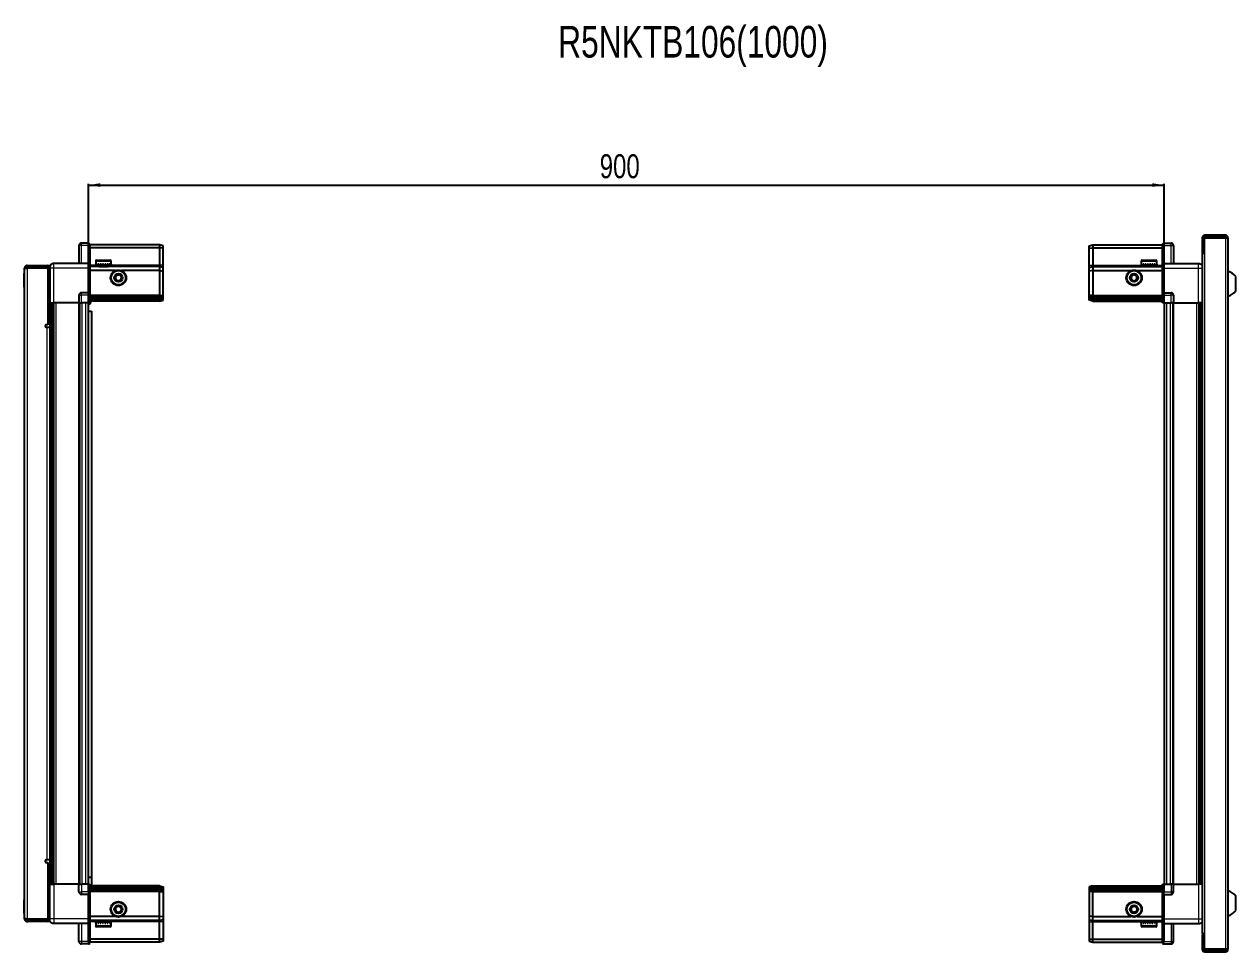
# Model space of a CAD drawing. Header units: millimetres. Extents: x 1415 to 4976, y -265 to 1652.
# Drawn here: x 2756 to 3769, y 877 to 1652 of the extents above; entities that cross this region are included whole.
import ezdxf

# ---------------------------------------------------------------- set-up
doc = ezdxf.new("R2010")
doc.units = ezdxf.units.MM
doc.layers.add('FORMAT', color=7, linetype='Continuous')
doc.styles.add('SLDTEXTSTYLE0', font='TXT', dxfattribs={"width": 0.75})
doc.dimstyles.new('SLDDIMSTYLE0', dxfattribs={"dimtxt": 20, "dimasz": 10, "dimexe": 0, "dimexo": 0.0625, "dimgap": 5, "dimtad": 2, "dimdec": 1, "dimrnd": 1e-09, "dimzin": 12, "dimdsep": 46, "dimtxsty": 'SLDTEXTSTYLE0', "dimsah": 1, "dimcen": 0.09, "dimadec": 0, "dimazin": 3, "dimtfac": 1, "dimtofl": 0, "dimtmove": 0, "dimatfit": 3, "dimfxl": 0, "dimfrac": 2, "dimtolj": 1, "dimtzin": 12, "dimarcsym": 0})

# ---------------------------------------------------------------- blocks, each defined once
blk = doc.blocks.new('_D_5')
at = {"layer": 'FORMAT'}
for p, q in [((2809.3, 1419.3), (2809.3, 1518.8)), ((2809.3, 1517.8), (3709.3, 1517.8)), ((3709.3, 1419.3), (3709.3, 1518.8))]:
    blk.add_line(p, q, dxfattribs=at)
for points in [[(2809.3, 1517.8), (2819.3, 1516.3), (2819.3, 1519.4)], [(3709.3, 1517.8), (3699.3, 1519.4), (3699.3, 1516.3)]]:
    blk.add_solid(points, dxfattribs=at)
at = {"layer": 'FORMAT', "insert": (3237.1, 1543.6), "char_height": 20, "attachment_point": 1, "style": 'SLDTEXTSTYLE0'}
blk.add_mtext('900', dxfattribs=at)

msp = doc.modelspace()

# ---------------------------------------------------------------- linework, layer by layer
at = {"color": 7, "linetype": 'Continuous', "lineweight": 25}
for p, q in [((3741.13, 1473.72), (3741.13, 1461.32)), ((3742.63, 1473.72), (3742.63, 1461.32)), ((3743.13, 1460.82), (3743.13, 1473.72)), ((3743.13, 1473.72), (3760.53, 1473.72)), ((3760.53, 1475.82), (3743.23, 1475.82)), ((3760.53, 1474.32), (3743.23, 1474.32)), ((3760.53, 1474.32), (3760.53, 1475.82)), ((3760.53, 1473.72), (3762.63, 1473.72)), ((3762.63, 1473.72), (3762.63, 878.92)), ((2801.43, 1467.32), (2801.43, 1452.32)), ((2809.43, 1469.32), (2803.43, 1469.32)), ((2809.43, 1469.32), (2809.76, 1469.32)), ((2809.43, 1469.32), (2809.43, 1467.32)), ((2809.43, 1452.52), (2809.43, 1467.32)), ((2809.43, 1452.52), (2809.43, 1467.32)), ((2810.63, 1468.82), (2809.76, 1469.32)), ((2810.63, 1467.32), (2810.63, 1468.82)), ((2868.93, 1467.82), (2810.63, 1467.82)), ((2810.63, 1467.32), (2810.63, 1452.52)), ((2868.93, 1465.32), (2810.63, 1465.32)), ((2868.93, 1467.82), (2868.93, 1465.32)), ((2871.93, 1467.02), (2868.93, 1467.82)), ((2868.93, 1465.32), (2868.93, 1450.82)), ((2871.93, 1465.17), (2868.93, 1465.32)), ((2871.93, 1465.17), (2871.93, 1467.02)), ((2871.93, 1450.82), (2871.93, 1465.17)), ((3646.63, 1467.02), (3649.63, 1467.82)), ((3646.63, 1465.17), (3646.63, 1467.02)), ((3646.63, 1465.17), (3649.63, 1465.32)), ((3646.63, 1450.82), (3646.63, 1465.17)), ((3649.63, 1467.82), (3649.63, 1465.32)), ((3649.63, 1467.82), (3707.93, 1467.82)), ((3649.63, 1465.32), (3649.63, 1450.82)), ((3649.63, 1465.32), (3707.93, 1465.32)), ((3708.79, 1469.32), (3707.93, 1468.82)), ((3708.79, 1469.32), (3707.93, 1468.82)), ((3707.93, 1468.82), (3707.93, 1467.32)), ((3707.93, 1452.52), (3707.93, 1467.32)), ((3709.13, 1469.32), (3708.79, 1469.32)), ((3709.13, 1469.32), (3708.79, 1469.32)), ((3709.13, 1467.32), (3709.13, 1469.32)), ((3709.13, 1469.32), (3709.13, 1469.32)), ((3709.13, 1469.32), (3715.13, 1469.32)), ((3709.13, 1467.32), (3709.13, 1452.52)), ((3717.13, 1467.32), (3717.13, 1452.32)), ((3741.03, 1460.82), (3741.03, 891.82)), ((3741.03, 1460.82), (3743.13, 1460.82)), ((3741.13, 1461.32), (3742.63, 1461.32)), ((2758.03, 1449.07), (2758.03, 1450.57)), ((2758.03, 1450.57), (2758.93, 1450.57)), ((2758.93, 1449.07), (2758.93, 1450.57)), ((2758.93, 1450.57), (2775.43, 1450.57)), ((2775.43, 1449.07), (2775.43, 1450.57)), ((2809.43, 1452.32), (2780.43, 1452.32)), ((2809.43, 1452.32), (2809.43, 1452.52)), ((2809.43, 1452.32), (2810.63, 1452.32)), ((2809.43, 1448.32), (2809.43, 1452.32)), ((2810.63, 1452.52), (2810.63, 1452.32)), ((2810.63, 1452.32), (2810.63, 1448.32)), ((2868.93, 1449.82), (2810.63, 1449.82)), ((2815.43, 1454.22), (2815.43, 1451.82)), ((2815.43, 1451.82), (2815.43, 1451.32)), ((2815.43, 1451.32), (2815.56, 1451.32)), ((2815.75, 1451.82), (2815.56, 1451.82)), ((2815.56, 1451.82), (2815.56, 1451.32)), ((2815.56, 1451.32), (2815.75, 1451.32)), ((2815.75, 1451.82), (2815.75, 1451.32)), ((2815.75, 1451.32), (2816.28, 1451.32)), ((2816.23, 1455.02), (2823.39, 1455.02)), ((2816.68, 1451.82), (2816.28, 1451.82)), ((2816.28, 1451.82), (2816.28, 1451.32)), ((2816.28, 1451.32), (2816.68, 1451.32)), ((2816.68, 1451.82), (2816.68, 1451.32)), ((2816.68, 1451.32), (2817.55, 1451.32)), ((2817.53, 1451.32), (2817.53, 1451.22)), ((2817.53, 1451.22), (2826.33, 1451.22)), ((2818.12, 1451.82), (2817.55, 1451.82)), ((2817.55, 1451.82), (2817.55, 1451.32)), ((2817.55, 1451.32), (2818.12, 1451.32)), ((2817.93, 1450.82), (2818.62, 1450.34)), ((2817.93, 1450.82), (2822.96, 1450.82)), ((2818.62, 1450.34), (2817.93, 1449.86)), ((2817.93, 1449.86), (2817.93, 1449.82)), ((2817.93, 1449.86), (2822.96, 1449.86)), ((2818.12, 1451.82), (2818.12, 1451.32)), ((2818.12, 1451.32), (2819.25, 1451.32)), ((2818.62, 1450.34), (2822.78, 1450.34)), ((2819.94, 1451.82), (2819.25, 1451.82)), ((2819.25, 1451.82), (2819.25, 1451.32)), ((2819.25, 1451.32), (2819.94, 1451.32)), ((2819.94, 1451.82), (2819.94, 1451.32)), ((2819.94, 1451.32), (2821.21, 1451.32)), ((2821.95, 1451.82), (2821.21, 1451.82)), ((2821.21, 1451.82), (2821.21, 1451.32)), ((2821.21, 1451.32), (2821.44, 1451.32)), ((2821.44, 1451.82), (2821.44, 1451.32)), ((2821.94, 1451.82), (2821.94, 1451.32)), ((2821.94, 1451.32), (2821.95, 1451.32)), ((2821.95, 1451.82), (2821.95, 1451.32)), ((2821.95, 1451.32), (2823.24, 1451.32)), ((2822.78, 1450.34), (2825.24, 1450.34)), ((2822.96, 1450.82), (2825.93, 1450.82)), ((2822.96, 1449.86), (2825.93, 1449.86)), ((2823.95, 1451.82), (2823.24, 1451.82)), ((2823.24, 1451.82), (2823.24, 1451.32)), ((2823.3, 1451.82), (2823.3, 1451.32)), ((2823.3, 1451.32), (2823.95, 1451.32)), ((2823.39, 1455.02), (2827.63, 1455.02)), ((2823.95, 1451.82), (2823.95, 1451.32)), ((2823.95, 1451.32), (2825.14, 1451.32)), ((2825.76, 1451.82), (2825.14, 1451.82)), ((2825.14, 1451.82), (2825.14, 1451.32)), ((2825.14, 1451.32), (2825.76, 1451.32)), ((2825.24, 1450.34), (2825.93, 1450.82)), ((2825.93, 1449.86), (2825.24, 1450.34)), ((2825.76, 1451.82), (2825.76, 1451.32)), ((2825.76, 1451.32), (2826.73, 1451.32)), ((2825.93, 1449.82), (2825.93, 1449.86)), ((2826.33, 1451.22), (2826.33, 1451.32)), ((2827.2, 1451.82), (2826.73, 1451.82)), ((2826.73, 1451.82), (2826.73, 1451.32)), ((2826.73, 1451.32), (2827.2, 1451.32)), ((2827.2, 1451.82), (2827.2, 1451.32)), ((2827.2, 1451.32), (2827.85, 1451.32)), ((2828.11, 1451.82), (2827.85, 1451.82)), ((2827.85, 1451.82), (2827.85, 1451.32)), ((2827.85, 1451.32), (2828.11, 1451.32)), ((2828.11, 1451.82), (2828.11, 1451.32)), ((2828.11, 1451.32), (2828.39, 1451.32)), ((2828.43, 1451.82), (2828.39, 1451.82)), ((2828.39, 1451.82), (2828.39, 1451.32)), ((2828.39, 1451.32), (2828.43, 1451.32)), ((2828.43, 1451.82), (2828.43, 1454.22)), ((2828.43, 1451.82), (2828.43, 1451.32)), ((2868.93, 1450.82), (2868.93, 1449.82)), ((2868.93, 1449.82), (2868.93, 1446.32)), ((2871.93, 1449.02), (2868.93, 1449.82)), ((2871.93, 1449.02), (2871.93, 1450.82)), ((3646.63, 1449.02), (3646.63, 1450.82)), ((3646.63, 1449.02), (3649.63, 1449.82)), ((3649.63, 1450.82), (3649.63, 1449.82)), ((3649.63, 1449.82), (3649.63, 1446.32)), ((3649.63, 1449.82), (3707.93, 1449.82)), ((3690.13, 1454.22), (3690.13, 1451.32)), ((3690.13, 1451.32), (3690.16, 1451.32)), ((3690.28, 1451.82), (3690.16, 1451.82)), ((3690.16, 1451.82), (3690.16, 1451.32)), ((3690.16, 1451.32), (3690.28, 1451.32)), ((3690.28, 1451.82), (3690.28, 1451.32)), ((3690.28, 1451.32), (3690.69, 1451.32)), ((3691.03, 1451.82), (3690.69, 1451.82)), ((3690.69, 1451.82), (3690.69, 1451.32)), ((3690.69, 1451.32), (3691.03, 1451.32)), ((3690.93, 1455.02), (3702.33, 1455.02)), ((3691.03, 1451.82), (3691.03, 1451.32)), ((3691.03, 1451.32), (3691.8, 1451.32)), ((3692.33, 1451.82), (3691.8, 1451.82)), ((3691.8, 1451.82), (3691.8, 1451.32)), ((3691.8, 1451.32), (3692.33, 1451.32)), ((3692.23, 1451.32), (3692.23, 1451.22)), ((3692.23, 1451.22), (3701.03, 1451.22)), ((3692.33, 1451.82), (3692.33, 1451.32)), ((3692.33, 1451.32), (3693.39, 1451.32)), ((3692.63, 1450.82), (3693.32, 1450.34)), ((3692.63, 1450.82), (3700.63, 1450.82)), ((3693.32, 1450.34), (3692.63, 1449.86)), ((3692.63, 1449.86), (3692.63, 1449.82)), ((3692.63, 1449.86), (3700.63, 1449.86)), ((3693.32, 1450.34), (3699.94, 1450.34)), ((3694.05, 1451.82), (3693.39, 1451.82)), ((3693.39, 1451.82), (3693.39, 1451.32)), ((3693.39, 1451.32), (3694.05, 1451.32)), ((3694.05, 1451.82), (3694.05, 1451.32)), ((3694.05, 1451.32), (3695.29, 1451.32)), ((3696.02, 1451.82), (3695.29, 1451.82)), ((3695.29, 1451.82), (3695.29, 1451.32)), ((3695.29, 1451.32), (3695.72, 1451.32)), ((3695.72, 1451.82), (3695.72, 1451.32)), ((3696.02, 1451.82), (3696.02, 1451.32)), ((3696.02, 1451.32), (3697.32, 1451.32)), ((3698.05, 1451.82), (3697.32, 1451.82)), ((3697.32, 1451.82), (3697.32, 1451.32)), ((3697.59, 1451.82), (3697.59, 1451.32)), ((3697.59, 1451.32), (3698.05, 1451.32)), ((3698.05, 1451.82), (3698.05, 1451.32)), ((3698.05, 1451.32), (3699.28, 1451.32)), ((3699.94, 1451.82), (3699.28, 1451.82)), ((3699.28, 1451.82), (3699.28, 1451.32)), ((3699.28, 1451.32), (3699.94, 1451.32)), ((3699.94, 1451.82), (3699.94, 1451.32)), ((3699.94, 1451.32), (3700.98, 1451.32)), ((3699.94, 1450.34), (3700.63, 1450.82)), ((3700.63, 1449.86), (3699.94, 1450.34)), ((3700.63, 1449.82), (3700.63, 1449.86)), ((3701.5, 1451.82), (3700.98, 1451.82)), ((3700.98, 1451.82), (3700.98, 1451.32)), ((3700.98, 1451.32), (3701.5, 1451.32)), ((3701.03, 1451.22), (3701.03, 1451.32)), ((3701.5, 1451.82), (3701.5, 1451.32)), ((3701.5, 1451.32), (3702.26, 1451.32)), ((3702.59, 1451.82), (3702.26, 1451.82)), ((3702.26, 1451.82), (3702.26, 1451.32)), ((3702.26, 1451.32), (3702.59, 1451.32)), ((3702.59, 1451.82), (3702.59, 1451.32)), ((3702.59, 1451.32), (3702.99, 1451.32)), ((3703.1, 1451.82), (3702.99, 1451.82)), ((3702.99, 1451.82), (3702.99, 1451.32)), ((3702.99, 1451.32), (3703.1, 1451.32)), ((3703.1, 1451.82), (3703.1, 1451.32)), ((3703.1, 1451.32), (3703.13, 1451.32)), ((3703.13, 1451.32), (3703.13, 1454.22)), ((3707.93, 1452.32), (3707.93, 1452.52)), ((3709.13, 1452.32), (3707.93, 1452.32)), ((3707.93, 1448.32), (3707.93, 1452.32)), ((3709.13, 1452.52), (3709.13, 1452.32)), ((3709.13, 1452.32), (3709.13, 1448.32)), ((3709.13, 1452.32), (3738.13, 1452.32)), ((2755.93, 1443.96), (2755.63, 1443.96)), ((2755.63, 1432.39), (2755.63, 1443.96)), ((2757.43, 1448.47), (2755.93, 1448.47)), ((2755.93, 1447.97), (2755.93, 1448.47)), ((2755.93, 904.67), (2755.93, 1447.97)), ((2758.03, 1449.07), (2758.93, 1449.07)), ((2758.03, 1448.57), (2775.43, 1448.57)), ((2758.93, 1449.07), (2775.43, 1449.07)), ((2776.93, 1448.57), (2775.43, 1448.57)), ((2775.43, 1448.57), (2775.43, 1401.07)), ((2776.93, 1448.32), (2776.93, 1419.32)), ((2809.43, 1428.02), (2809.43, 1448.32)), ((2810.63, 1448.32), (2810.63, 1428.02)), ((2831.93, 1446.32), (2810.63, 1446.32)), ((2868.93, 1446.32), (2836.93, 1446.32)), ((2868.93, 1446.32), (2868.93, 1425.82)), ((2868.93, 1446.32), (2871.93, 1445.99)), ((2871.93, 1445.99), (2871.93, 1449.02)), ((2871.93, 1425.82), (2871.93, 1445.99)), ((3646.63, 1445.99), (3646.63, 1449.02)), ((3649.63, 1446.32), (3646.63, 1445.99)), ((3646.63, 1425.82), (3646.63, 1445.99)), ((3649.63, 1446.32), (3649.63, 1425.82)), ((3649.63, 1446.32), (3681.63, 1446.32)), ((3686.63, 1446.32), (3707.93, 1446.32)), ((3707.93, 1428.02), (3707.93, 1448.32)), ((3709.13, 1448.32), (3709.13, 1428.02)), ((3769.23, 1429.32), (3769.23, 1441.32)), ((2755.63, 1432.39), (2755.93, 1432.39)), ((2775.43, 1422.07), (2776.93, 1422.07)), ((2776.93, 1419.32), (2775.43, 1419.32)), ((2777.58, 933.32), (2777.58, 1419.32)), ((2779.37, 1419.32), (2779.37, 933.32)), ((2779.4, 1419.32), (2779.4, 933.32)), ((2801.43, 1419.32), (2780.43, 1419.32)), ((2801.43, 1425.82), (2801.43, 1419.32)), ((2801.43, 1419.32), (2803.43, 1419.32)), ((2802.08, 933.32), (2802.08, 1419.32)), ((2809.43, 1427.82), (2803.43, 1427.82)), ((2809.43, 1419.32), (2803.43, 1419.32)), ((2809.28, 933.32), (2809.28, 1419.32)), ((2809.43, 1427.82), (2809.43, 1428.02)), ((2809.43, 1427.82), (2809.43, 1425.82)), ((2809.43, 1427.82), (2810.63, 1427.82)), ((2809.43, 1419.32), (2809.43, 1425.82)), ((2809.43, 1419.32), (2809.43, 1425.82)), ((2809.43, 1419.32), (2809.76, 1419.32)), ((2809.43, 1419.32), (2809.43, 1419.32)), ((2809.76, 1419.32), (2809.76, 1425.82)), ((2810.63, 1419.32), (2809.76, 1419.32)), ((2809.76, 1419.32), (2809.76, 1419.32)), ((2810.63, 1428.02), (2810.63, 1427.82)), ((2810.63, 1427.15), (2810.63, 1427.82)), ((2810.63, 1427.15), (2810.63, 1419.32)), ((2868.93, 1424.82), (2810.63, 1424.82)), ((2868.93, 1423.82), (2810.63, 1423.82)), ((2868.93, 1422.32), (2810.63, 1422.32)), ((2868.93, 1420.82), (2810.63, 1420.82)), ((2868.93, 1425.82), (2868.93, 1424.82)), ((2868.93, 1424.82), (2868.93, 1423.82)), ((2868.93, 1424.82), (2871.93, 1424.02)), ((2868.93, 1423.82), (2868.93, 1422.32)), ((2868.93, 1423.82), (2871.93, 1423.28)), ((2868.93, 1422.32), (2871.93, 1422.78)), ((2868.93, 1422.32), (2868.93, 1420.82)), ((2868.93, 1420.82), (2871.93, 1421.63)), ((2871.93, 1424.02), (2871.93, 1425.82)), ((2871.93, 1423.28), (2871.93, 1424.02)), ((2871.93, 1422.78), (2871.93, 1423.28)), ((2871.93, 1421.63), (2871.93, 1422.78)), ((3646.63, 1424.02), (3646.63, 1425.82)), ((3649.63, 1424.82), (3646.63, 1424.02)), ((3646.63, 1423.28), (3646.63, 1424.02)), ((3649.63, 1423.82), (3646.63, 1423.28)), ((3646.63, 1422.78), (3646.63, 1423.28)), ((3646.63, 1421.63), (3646.63, 1422.78)), ((3649.63, 1422.32), (3646.63, 1422.78)), ((3649.63, 1420.82), (3646.63, 1421.63)), ((3649.63, 1425.82), (3649.63, 1424.82)), ((3649.63, 1424.82), (3649.63, 1423.82)), ((3649.63, 1424.82), (3707.93, 1424.82)), ((3649.63, 1423.82), (3649.63, 1422.32)), ((3649.63, 1423.82), (3707.93, 1423.82)), ((3649.63, 1422.32), (3649.63, 1420.82)), ((3649.63, 1422.32), (3707.93, 1422.32)), ((3649.63, 1420.82), (3707.93, 1420.82)), ((3707.93, 1427.82), (3707.93, 1428.02)), ((3709.13, 1427.82), (3707.93, 1427.82)), ((3707.93, 1427.82), (3707.93, 1427.15)), ((3707.93, 1419.32), (3707.93, 1427.15)), ((3708.79, 1419.32), (3707.93, 1419.32)), ((3708.79, 1425.82), (3708.79, 1419.32)), ((3709.13, 1419.32), (3708.79, 1419.32)), ((3709.13, 1428.02), (3709.13, 1427.82)), ((3709.13, 1425.82), (3709.13, 1427.82)), ((3709.13, 1425.82), (3709.13, 1427.82)), ((3709.13, 1427.82), (3715.13, 1427.82)), ((3709.13, 1425.82), (3709.13, 1419.32)), ((3709.13, 1419.32), (3715.13, 1419.32)), ((3709.28, 1419.32), (3709.28, 933.32)), ((3717.13, 1419.32), (3715.13, 1419.32)), ((3716.48, 1419.32), (3716.48, 933.32)), ((3717.13, 1425.82), (3717.13, 1419.32)), ((3717.13, 1419.32), (3738.13, 1419.32)), ((3739.15, 933.32), (3739.15, 1419.32)), ((3739.18, 933.32), (3739.18, 1419.32)), ((3740.98, 1419.32), (3740.98, 933.32)), ((2809.28, 1412.32), (2811.78, 1412.32)), ((2811.78, 1412.32), (2811.78, 938.82)), ((2775.43, 1401.07), (2774.08, 1401.07)), ((2774.08, 1399.07), (2774.83, 1399.07)), ((2774.83, 1399.07), (2776.93, 1399.07)), ((2776.93, 1399.07), (2776.93, 953.57)), ((2774.83, 953.57), (2774.08, 953.57)), ((2776.93, 953.57), (2774.83, 953.57)), ((2774.08, 951.57), (2775.43, 951.57)), ((2775.43, 951.57), (2775.43, 904.07)), ((2776.93, 933.32), (2775.43, 933.32)), ((2776.93, 904.32), (2776.93, 933.32)), ((2801.43, 933.32), (2780.43, 933.32)), ((2801.43, 926.82), (2801.43, 933.32)), ((2801.43, 933.32), (2803.43, 933.32)), ((2809.43, 933.32), (2803.43, 933.32)), ((2811.78, 938.82), (2809.28, 938.82)), ((2809.43, 933.32), (2809.76, 933.32)), ((2809.43, 926.82), (2809.43, 933.32)), ((2809.76, 926.82), (2809.76, 933.32)), ((2809.76, 933.32), (2810.63, 933.32)), ((2810.63, 933.32), (2810.63, 925.5)), ((2811.78, 938.82), (2811.78, 931.82)), ((3707.93, 925.5), (3707.93, 933.32)), ((3707.93, 933.32), (3708.79, 933.32)), ((3708.79, 933.32), (3708.79, 933.32)), ((3708.79, 933.32), (3708.79, 926.82)), ((3709.13, 933.32), (3708.79, 933.32)), ((3709.13, 933.32), (3709.13, 926.82)), ((3709.13, 933.32), (3709.13, 933.32)), ((3709.13, 933.32), (3709.13, 926.82)), ((3709.13, 933.32), (3715.13, 933.32)), ((3717.13, 933.32), (3715.13, 933.32)), ((3717.13, 926.82), (3717.13, 933.32)), ((3717.13, 933.32), (3738.13, 933.32)), ((2776.93, 930.57), (2775.43, 930.57)), ((2809.43, 924.82), (2803.43, 924.82)), ((2809.43, 926.82), (2809.43, 924.82)), ((2809.43, 926.82), (2809.43, 924.82)), ((2809.43, 924.82), (2810.63, 924.82)), ((2809.43, 924.62), (2809.43, 924.82)), ((2809.43, 904.32), (2809.43, 924.62)), ((2868.93, 931.82), (2810.63, 931.82)), ((2868.93, 930.32), (2810.63, 930.32)), ((2868.93, 928.82), (2810.63, 928.82)), ((2868.93, 927.82), (2810.63, 927.82)), ((2810.63, 924.82), (2810.63, 925.5)), ((2810.63, 924.82), (2810.63, 924.62)), ((2810.63, 924.62), (2810.63, 904.32)), ((2868.93, 930.32), (2868.93, 931.82)), ((2868.93, 931.82), (2871.93, 931.02)), ((2868.93, 928.82), (2868.93, 930.32)), ((2868.93, 930.32), (2871.93, 929.87)), ((2868.93, 928.82), (2871.93, 929.37)), ((2868.93, 927.82), (2868.93, 928.82)), ((2868.93, 927.82), (2871.93, 928.63)), ((2868.93, 926.82), (2868.93, 927.82)), ((2868.93, 906.32), (2868.93, 926.82)), ((2871.93, 931.02), (2871.93, 929.87)), ((2871.93, 929.87), (2871.93, 929.37)), ((2871.93, 929.37), (2871.93, 928.63)), ((2871.93, 928.63), (2871.93, 926.82)), ((2871.93, 926.82), (2871.93, 906.66)), ((3649.63, 931.82), (3646.63, 931.02)), ((3646.63, 931.02), (3646.63, 929.87)), ((3649.63, 930.32), (3646.63, 929.87)), ((3646.63, 929.87), (3646.63, 929.37)), ((3649.63, 928.82), (3646.63, 929.37)), ((3646.63, 929.37), (3646.63, 928.63)), ((3649.63, 927.82), (3646.63, 928.63)), ((3646.63, 928.63), (3646.63, 926.82)), ((3646.63, 926.82), (3646.63, 906.66)), ((3649.63, 930.32), (3649.63, 931.82)), ((3649.63, 931.82), (3707.93, 931.82)), ((3649.63, 928.82), (3649.63, 930.32)), ((3649.63, 930.32), (3707.93, 930.32)), ((3649.63, 928.82), (3707.93, 928.82)), ((3649.63, 927.82), (3649.63, 928.82)), ((3649.63, 927.82), (3707.93, 927.82)), ((3649.63, 926.82), (3649.63, 927.82)), ((3649.63, 906.32), (3649.63, 926.82)), ((3707.93, 925.5), (3707.93, 924.82)), ((3709.13, 924.82), (3707.93, 924.82)), ((3707.93, 924.62), (3707.93, 924.82)), ((3707.93, 904.32), (3707.93, 924.62)), ((3709.13, 924.82), (3709.13, 926.82)), ((3709.13, 924.82), (3709.13, 924.62)), ((3709.13, 924.82), (3715.13, 924.82)), ((3709.13, 924.62), (3709.13, 904.32)), ((3769.23, 911.32), (3769.23, 923.32)), ((2755.93, 920.26), (2755.63, 920.26)), ((2755.63, 910.58), (2755.63, 920.26)), ((2755.63, 908.69), (2755.63, 910.58)), ((2755.63, 908.69), (2755.93, 908.69)), ((2755.93, 904.17), (2755.93, 904.67)), ((2757.43, 904.17), (2755.93, 904.17)), ((2775.43, 904.07), (2758.03, 904.07)), ((2758.03, 903.57), (2758.03, 902.07)), ((2758.03, 903.57), (2758.93, 903.57)), ((2758.93, 903.57), (2758.93, 902.07)), ((2775.43, 903.57), (2758.93, 903.57)), ((2775.43, 904.07), (2776.93, 904.07)), ((2775.43, 903.57), (2775.43, 902.07)), ((2809.43, 900.32), (2809.43, 904.32)), ((2831.93, 906.32), (2810.63, 906.32)), ((2810.63, 904.32), (2810.63, 900.32)), ((2868.93, 902.82), (2810.63, 902.82)), ((2817.93, 902.82), (2817.93, 902.79)), ((2817.93, 902.79), (2818.62, 902.31)), ((2818.03, 902.79), (2817.93, 902.79)), ((2818.62, 902.31), (2817.93, 901.82)), ((2825.93, 902.79), (2818.03, 902.79)), ((2818.7, 902.31), (2818.62, 902.31)), ((2825.24, 902.31), (2818.7, 902.31)), ((2825.24, 902.31), (2825.93, 902.79)), ((2825.93, 901.82), (2825.24, 902.31)), ((2825.93, 902.79), (2825.93, 902.82)), ((2868.93, 906.32), (2836.93, 906.32)), ((2868.93, 906.32), (2871.93, 906.66)), ((2868.93, 902.82), (2868.93, 906.32)), ((2871.93, 903.63), (2868.93, 902.82)), ((2868.93, 901.82), (2868.93, 902.82)), ((2871.93, 906.66), (2871.93, 903.63)), ((2871.93, 903.63), (2871.93, 901.82)), ((3649.63, 906.32), (3646.63, 906.66)), ((3646.63, 906.66), (3646.63, 903.63)), ((3646.63, 903.63), (3649.63, 902.82)), ((3646.63, 903.63), (3646.63, 901.82)), ((3649.63, 906.32), (3681.63, 906.32)), ((3649.63, 902.82), (3649.63, 906.32)), ((3649.63, 902.82), (3707.93, 902.82)), ((3649.63, 901.82), (3649.63, 902.82)), ((3686.63, 906.32), (3707.93, 906.32)), ((3692.63, 902.82), (3692.63, 902.79)), ((3692.63, 902.79), (3693.32, 902.31)), ((3700.63, 902.79), (3692.63, 902.79)), ((3693.32, 902.31), (3692.63, 901.82)), ((3699.94, 902.31), (3693.32, 902.31)), ((3699.94, 902.31), (3700.63, 902.79)), ((3700.63, 901.82), (3699.94, 902.31)), ((3700.63, 902.79), (3700.63, 902.82)), ((3707.93, 900.32), (3707.93, 904.32)), ((3709.13, 904.32), (3709.13, 900.32)), ((2758.03, 902.07), (2758.93, 902.07)), ((2775.43, 902.07), (2758.93, 902.07)), ((2809.43, 900.32), (2780.43, 900.32)), ((2801.43, 885.32), (2801.43, 900.32)), ((2809.43, 900.32), (2810.63, 900.32)), ((2809.43, 900.12), (2809.43, 900.32)), ((2809.43, 885.32), (2809.43, 900.12)), ((2810.63, 900.32), (2810.63, 900.12)), ((2810.63, 900.12), (2810.63, 885.32)), ((2815.43, 901.32), (2815.43, 898.42)), ((2815.52, 901.32), (2815.43, 901.32)), ((2815.52, 900.82), (2815.52, 901.32)), ((2815.69, 901.32), (2815.52, 901.32)), ((2815.52, 900.82), (2815.69, 900.82)), ((2815.69, 900.82), (2815.69, 901.32)), ((2816.18, 901.32), (2815.69, 901.32)), ((2816.18, 900.82), (2816.18, 901.32)), ((2816.56, 901.32), (2816.18, 901.32)), ((2816.18, 900.82), (2816.56, 900.82)), ((2816.37, 897.62), (2816.23, 897.62)), ((2827.63, 897.62), (2816.37, 897.62)), ((2816.56, 900.82), (2816.56, 901.32)), ((2817.4, 901.32), (2816.56, 901.32)), ((2817.4, 900.82), (2817.4, 901.32)), ((2817.96, 901.32), (2817.4, 901.32)), ((2817.4, 900.82), (2817.96, 900.82)), ((2817.53, 901.42), (2817.53, 901.32)), ((2822.92, 901.42), (2817.53, 901.42)), ((2818.03, 901.82), (2817.93, 901.82)), ((2817.96, 900.82), (2817.96, 901.32)), ((2819.06, 901.32), (2817.96, 901.32)), ((2825.93, 901.82), (2818.03, 901.82)), ((2819.06, 900.82), (2819.06, 901.32)), ((2819.74, 901.32), (2819.06, 901.32)), ((2819.06, 900.82), (2819.74, 900.82)), ((2819.74, 900.82), (2819.74, 901.32)), ((2821, 901.32), (2819.74, 901.32)), ((2821, 900.82), (2821, 901.32)), ((2821.3, 901.32), (2821, 901.32)), ((2821, 900.82), (2821.74, 900.82)), ((2821.3, 900.82), (2821.3, 901.32)), ((2821.74, 900.82), (2821.74, 901.32)), ((2823.04, 901.32), (2821.74, 901.32)), ((2826.33, 901.42), (2822.92, 901.42)), ((2823.04, 900.82), (2823.04, 901.32)), ((2823.04, 900.82), (2823.76, 900.82)), ((2823.17, 900.82), (2823.17, 901.32)), ((2823.76, 901.32), (2823.17, 901.32)), ((2823.76, 900.82), (2823.76, 901.32)), ((2824.96, 901.32), (2823.76, 901.32)), ((2824.96, 900.82), (2824.96, 901.32)), ((2825.59, 901.32), (2824.96, 901.32)), ((2824.96, 900.82), (2825.59, 900.82)), ((2825.59, 900.82), (2825.59, 901.32)), ((2826.59, 901.32), (2825.59, 901.32)), ((2826.33, 901.32), (2826.33, 901.42)), ((2826.59, 900.82), (2826.59, 901.32)), ((2827.07, 901.32), (2826.59, 901.32)), ((2826.59, 900.82), (2827.07, 900.82)), ((2827.07, 900.82), (2827.07, 901.32)), ((2827.76, 901.32), (2827.07, 901.32)), ((2827.76, 900.82), (2827.76, 901.32)), ((2828.05, 901.32), (2827.76, 901.32)), ((2827.76, 900.82), (2828.05, 900.82)), ((2828.05, 900.82), (2828.05, 901.32)), ((2828.36, 901.32), (2828.05, 901.32)), ((2828.36, 900.82), (2828.36, 901.32)), ((2828.42, 901.32), (2828.36, 901.32)), ((2828.36, 900.82), (2828.42, 900.82)), ((2828.42, 900.82), (2828.42, 901.32)), ((2828.43, 901.32), (2828.42, 901.32)), ((2828.43, 898.42), (2828.43, 901.32)), ((2868.93, 887.32), (2868.93, 901.82)), ((2871.93, 901.82), (2871.93, 887.48)), ((3646.63, 901.82), (3646.63, 887.48)), ((3649.63, 887.32), (3649.63, 901.82)), ((3690.13, 901.32), (3690.13, 898.42)), ((3690.14, 901.32), (3690.13, 901.32)), ((3690.14, 900.82), (3690.14, 901.32)), ((3690.24, 901.32), (3690.14, 901.32)), ((3690.14, 900.82), (3690.24, 900.82)), ((3690.24, 900.82), (3690.24, 901.32)), ((3690.61, 901.32), (3690.24, 901.32)), ((3690.61, 900.82), (3690.61, 901.32)), ((3690.93, 901.32), (3690.61, 901.32)), ((3690.61, 900.82), (3690.93, 900.82)), ((3690.93, 900.82), (3690.93, 901.32)), ((3691.67, 901.32), (3690.93, 901.32)), ((3702.33, 897.62), (3690.93, 897.62)), ((3691.67, 900.82), (3691.67, 901.32)), ((3692.18, 901.32), (3691.67, 901.32)), ((3691.67, 900.82), (3692.18, 900.82)), ((3692.18, 900.82), (3692.18, 901.32)), ((3693.21, 901.32), (3692.18, 901.32)), ((3692.23, 901.42), (3692.23, 901.32)), ((3701.03, 901.42), (3692.23, 901.42)), ((3700.63, 901.82), (3692.63, 901.82)), ((3693.21, 900.82), (3693.21, 901.32)), ((3693.86, 901.32), (3693.21, 901.32)), ((3693.21, 900.82), (3693.86, 900.82)), ((3693.86, 900.82), (3693.86, 901.32)), ((3695.09, 901.32), (3693.86, 901.32)), ((3695.09, 900.82), (3695.09, 901.32)), ((3695.59, 901.32), (3695.09, 901.32)), ((3695.09, 900.82), (3695.82, 900.82)), ((3695.59, 900.82), (3695.59, 901.32)), ((3695.82, 900.82), (3695.82, 901.32)), ((3697.12, 901.32), (3695.82, 901.32)), ((3697.12, 900.82), (3697.12, 901.32)), ((3697.12, 900.82), (3697.85, 900.82)), ((3697.45, 900.82), (3697.45, 901.32)), ((3697.85, 901.32), (3697.45, 901.32)), ((3697.85, 900.82), (3697.85, 901.32)), ((3699.1, 901.32), (3697.85, 901.32)), ((3699.1, 900.82), (3699.1, 901.32)), ((3699.76, 901.32), (3699.1, 901.32)), ((3699.1, 900.82), (3699.76, 900.82)), ((3699.76, 900.82), (3699.76, 901.32)), ((3700.83, 901.32), (3699.76, 901.32)), ((3700.83, 900.82), (3700.83, 901.32)), ((3701.37, 901.32), (3700.83, 901.32)), ((3700.83, 900.82), (3701.37, 900.82)), ((3701.03, 901.32), (3701.03, 901.42)), ((3701.37, 900.82), (3701.37, 901.32)), ((3702.16, 901.32), (3701.37, 901.32)), ((3702.16, 900.82), (3702.16, 901.32)), ((3702.51, 901.32), (3702.16, 901.32)), ((3702.16, 900.82), (3702.51, 900.82)), ((3702.51, 900.82), (3702.51, 901.32)), ((3702.94, 901.32), (3702.51, 901.32)), ((3702.94, 900.82), (3702.94, 901.32)), ((3703.08, 901.32), (3702.94, 901.32)), ((3702.94, 900.82), (3703.08, 900.82)), ((3703.08, 900.82), (3703.08, 901.32)), ((3703.13, 901.32), (3703.08, 901.32)), ((3703.13, 898.42), (3703.13, 901.32)), ((3709.13, 900.32), (3707.93, 900.32)), ((3707.93, 900.12), (3707.93, 900.32)), ((3707.93, 885.32), (3707.93, 900.12)), ((3709.13, 900.32), (3709.13, 900.12)), ((3709.13, 900.32), (3738.13, 900.32)), ((3709.13, 900.12), (3709.13, 885.32)), ((3709.13, 900.12), (3709.13, 885.32)), ((3717.13, 885.32), (3717.13, 900.32)), ((2809.43, 883.32), (2803.43, 883.32)), ((2809.43, 885.32), (2809.43, 883.32)), ((2809.43, 883.32), (2809.76, 883.32)), ((2809.43, 883.32), (2809.43, 883.32)), ((2809.43, 883.32), (2809.76, 883.32)), ((2809.76, 883.32), (2810.63, 883.82)), ((2809.76, 883.32), (2810.63, 883.82)), ((2868.93, 887.32), (2810.63, 887.32)), ((2810.63, 883.82), (2810.63, 885.32)), ((2868.93, 884.82), (2810.63, 884.82)), ((2871.93, 887.48), (2868.93, 887.32)), ((2868.93, 884.82), (2868.93, 887.32)), ((2871.93, 885.63), (2868.93, 884.82)), ((2871.93, 887.48), (2871.93, 885.63)), ((3646.63, 887.48), (3649.63, 887.32)), ((3646.63, 887.48), (3646.63, 885.63)), ((3646.63, 885.63), (3649.63, 884.82)), ((3649.63, 887.32), (3707.93, 887.32)), ((3649.63, 884.82), (3649.63, 887.32)), ((3649.63, 884.82), (3707.93, 884.82)), ((3707.93, 885.32), (3707.93, 883.82)), ((3707.93, 883.82), (3708.79, 883.32)), ((3709.13, 883.32), (3708.79, 883.32)), ((3709.13, 883.32), (3709.13, 885.32)), ((3709.13, 883.32), (3715.13, 883.32)), ((3743.13, 891.82), (3741.03, 891.82)), ((3741.13, 891.32), (3741.13, 878.92)), ((3741.13, 891.32), (3742.63, 891.32)), ((3742.63, 891.32), (3742.63, 878.92)), ((3743.13, 878.92), (3743.13, 891.82)), ((3760.53, 878.92), (3743.13, 878.92)), ((3743.23, 878.32), (3760.53, 878.32)), ((3743.23, 876.82), (3760.53, 876.82)), ((3762.63, 878.92), (3760.53, 878.92)), ((3760.53, 878.32), (3760.53, 876.82))]:
    msp.add_line(p, q, dxfattribs=at)
at = {"color": 8, "linetype": 'Continuous', "lineweight": 18}
for p, q in [((3742.63, 1473.72), (3741.13, 1473.72)), ((3743.23, 1474.32), (3743.23, 1475.82)), ((3760.53, 1473.72), (3760.53, 878.92)), ((2803.43, 1467.32), (2801.43, 1467.32)), ((2803.43, 1467.32), (2803.43, 1469.32)), ((2803.43, 1452.32), (2803.43, 1467.32)), ((2809.43, 1467.32), (2803.43, 1467.32)), ((2809.43, 1467.32), (2810.63, 1467.32)), ((3709.13, 1467.32), (3707.93, 1467.32)), ((3709.13, 1467.32), (3715.13, 1467.32)), ((3715.13, 1467.32), (3715.13, 1469.32)), ((3715.13, 1467.32), (3717.13, 1467.32)), ((3715.13, 1452.32), (3715.13, 1467.32)), ((3743.13, 1460.82), (3743.13, 891.82)), ((2809.43, 1452.52), (2810.63, 1452.52)), ((2817.93, 1450.82), (2810.63, 1450.82)), ((2815.43, 1454.22), (2823.6, 1454.22)), ((2823.6, 1454.22), (2828.43, 1454.22)), ((2868.93, 1450.82), (2825.93, 1450.82)), ((2871.93, 1450.82), (2868.93, 1450.82)), ((3646.63, 1450.82), (3649.63, 1450.82)), ((3649.63, 1450.82), (3692.63, 1450.82)), ((3690.13, 1454.22), (3703.13, 1454.22)), ((3700.63, 1450.82), (3707.93, 1450.82)), ((3707.93, 1452.52), (3709.13, 1452.52)), ((2758.03, 1448.57), (2758.03, 904.07)), ((2780.43, 1419.32), (2780.43, 1448.32)), ((2809.43, 1448.32), (2780.43, 1448.32)), ((2809.43, 1448.32), (2810.63, 1448.32)), ((3709.13, 1448.32), (3707.93, 1448.32)), ((3709.13, 1448.32), (3738.13, 1448.32)), ((3738.13, 1419.32), (3738.13, 1448.32)), ((2776.93, 1399.07), (2776.93, 1419.32)), ((2778.16, 1419.32), (2778.16, 933.32)), ((2780.61, 933.32), (2780.61, 1419.32)), ((2782.02, 1419.32), (2782.02, 933.32)), ((2801.43, 1425.82), (2803.43, 1425.82)), ((2801.43, 933.32), (2801.43, 1419.32)), ((2803.43, 1425.82), (2803.43, 1427.82)), ((2803.43, 1419.32), (2803.43, 1425.82)), ((2809.43, 1425.82), (2803.43, 1425.82)), ((2804.08, 933.32), (2804.08, 1419.32)), ((2807.28, 933.32), (2807.28, 1419.32)), ((2809.43, 1428.02), (2810.63, 1428.02)), ((2809.43, 1425.82), (2809.76, 1425.82)), ((2809.43, 1419.32), (2809.76, 1419.32)), ((2868.93, 1425.82), (2810.63, 1425.82)), ((2868.93, 1425.82), (2871.93, 1425.82)), ((3649.63, 1425.82), (3646.63, 1425.82)), ((3649.63, 1425.82), (3707.93, 1425.82)), ((3707.93, 1428.02), (3709.13, 1428.02)), ((3709.13, 1425.82), (3708.79, 1425.82)), ((3709.13, 1425.82), (3715.13, 1425.82)), ((3711.28, 1419.32), (3711.28, 933.32)), ((3714.48, 1419.32), (3714.48, 933.32)), ((3715.13, 1425.82), (3715.13, 1427.82)), ((3715.13, 1419.32), (3715.13, 1425.82)), ((3717.13, 1425.82), (3715.13, 1425.82)), ((3717.13, 1419.32), (3717.13, 933.32)), ((3736.53, 933.32), (3736.53, 1419.32)), ((3737.94, 1419.32), (3737.94, 933.32)), ((3740.39, 933.32), (3740.39, 1419.32)), ((2774.83, 953.57), (2774.83, 1399.07)), ((2776.93, 933.32), (2776.93, 953.57)), ((2780.43, 933.32), (2780.43, 904.32)), ((2803.43, 933.32), (2803.43, 926.82)), ((3709.13, 933.32), (3708.79, 933.32)), ((3715.13, 933.32), (3715.13, 926.82)), ((3738.13, 933.32), (3738.13, 904.32)), ((2801.43, 926.82), (2803.43, 926.82)), ((2803.43, 926.82), (2803.43, 924.82)), ((2809.43, 926.82), (2803.43, 926.82)), ((2809.43, 926.82), (2809.76, 926.82)), ((2810.63, 924.62), (2809.43, 924.62)), ((2868.93, 926.82), (2810.63, 926.82)), ((2868.93, 926.82), (2871.93, 926.82)), ((3649.63, 926.82), (3646.63, 926.82)), ((3649.63, 926.82), (3707.93, 926.82)), ((3709.13, 924.62), (3707.93, 924.62)), ((3709.13, 926.82), (3708.79, 926.82)), ((3709.13, 926.82), (3715.13, 926.82)), ((3715.13, 926.82), (3715.13, 924.82)), ((3717.13, 926.82), (3715.13, 926.82)), ((2809.43, 904.32), (2780.43, 904.32)), ((2809.43, 904.32), (2810.63, 904.32)), ((3709.13, 904.32), (3707.93, 904.32)), ((3709.13, 904.32), (3738.13, 904.32)), ((2803.43, 900.32), (2803.43, 885.32)), ((2810.63, 900.12), (2809.43, 900.12)), ((2817.93, 901.82), (2810.63, 901.82)), ((2815.59, 898.42), (2815.43, 898.42)), ((2828.43, 898.42), (2815.59, 898.42)), ((2868.93, 901.82), (2825.93, 901.82)), ((2871.93, 901.82), (2868.93, 901.82)), ((3646.63, 901.82), (3649.63, 901.82)), ((3649.63, 901.82), (3692.63, 901.82)), ((3703.13, 898.42), (3690.13, 898.42)), ((3700.63, 901.82), (3707.93, 901.82)), ((3709.13, 900.12), (3707.93, 900.12)), ((3715.13, 900.32), (3715.13, 885.32)), ((2803.43, 885.32), (2801.43, 885.32)), ((2809.43, 885.32), (2803.43, 885.32)), ((2803.43, 885.32), (2803.43, 883.32)), ((2809.43, 885.32), (2810.63, 885.32)), ((3709.13, 885.32), (3707.93, 885.32)), ((3709.13, 885.32), (3715.13, 885.32)), ((3715.13, 885.32), (3715.13, 883.32)), ((3715.13, 885.32), (3717.13, 885.32)), ((3742.63, 878.92), (3741.13, 878.92)), ((3743.23, 878.32), (3743.23, 876.82))]:
    msp.add_line(p, q, dxfattribs=at)
at = {"color": 7, "linetype": 'Continuous', "lineweight": 25}
for centre, radius in [((2834.43, 1440.32), 6.5), ((2834.43, 1440.32), 3.46), ((3684.13, 1440.32), 6.5), ((3684.13, 1440.32), 3.46), ((2834.43, 912.32), 6.5), ((2834.43, 912.32), 3.46), ((3684.13, 912.32), 6.5), ((3684.13, 912.32), 3.46)]:
    msp.add_circle(centre, radius, dxfattribs=at)
at = {"color": 8, "linetype": 'Continuous', "lineweight": 18}
for centre in [(2834.43, 1440.32), (3684.13, 1440.32), (2834.43, 912.32), (3684.13, 912.32)]:
    msp.add_circle(centre, 5.7, dxfattribs=at)
at = {"color": 7, "linetype": 'Continuous', "lineweight": 25}
for centre, radius, start, end in [((3743.23, 1473.72), 2.1, 90, 180), ((3743.23, 1473.72), 0.6, 90, 180), ((3760.53, 1473.72), 2.1, 0, 90), ((3760.53, 1473.72), 0.6, 0, 90), ((2803.43, 1467.32), 2, 90, 180), ((3715.13, 1467.32), 2, 0, 90), ((2775.33, 1448.47), 2.1, 32.2369, 87.2706), ((2816.23, 1454.22), 0.8, 90, 180), ((2817.53, 1450.82), 0.4, 0, 90), ((2826.33, 1450.82), 0.4, 90, 180), ((2827.63, 1454.22), 0.8, 0, 90), ((3690.93, 1454.22), 0.8, 90, 180), ((3692.23, 1450.82), 0.4, 0, 90), ((3701.03, 1450.82), 0.4, 90, 180), ((3702.33, 1454.22), 0.8, 0, 90), ((2757.93, 1448.07), 0.5, 90, 117.52901), ((2775.33, 1448.47), 0.6, 9.59407, 90), ((2834.43, 1440.32), 2.5, 161.00659, 221.00659), ((2834.43, 1440.32), 2.5, 101.00659, 161.00659), ((2834.43, 1440.32), 2.5, 41.00659, 101.00659), ((2834.43, 1440.32), 2.5, 281.00659, 341.00659), ((2834.43, 1440.32), 2.5, 341.00659, 41.00659), ((3684.13, 1440.32), 2.5, 120.74103, 180.74103), ((3684.13, 1440.32), 2.5, 180.74103, 240.74103), ((3684.13, 1440.32), 2.5, 60.74103, 120.74103), ((3684.13, 1440.32), 2.5, 0.74103, 60.74103), ((3684.13, 1440.32), 2.5, 300.74103, 0.74103), ((3759.6, 1434.3), 11.91, 36.1266, 75.29965), ((2834.43, 1440.32), 2.5, 221.00659, 281.00659), ((3684.13, 1440.32), 2.5, 240.74103, 300.74103), ((3759.6, 1436.35), 11.91, 284.70035, 323.8734), ((2803.43, 1425.82), 2, 90, 180), ((2806.78, 1421.97), 5, 300, 346.70293), ((3715.13, 1425.82), 2, 0, 90), ((2774.08, 1400.07), 1, 90, 270), ((2774.08, 952.57), 1, 90, 270), ((2803.43, 926.82), 2, 180, 270), ((3715.13, 926.82), 2, 270, 0), ((3759.6, 916.3), 11.91, 36.1266, 75.29965), ((2834.43, 912.32), 2.5, 127.98423, 187.98423), ((2834.43, 912.32), 2.5, 67.98423, 127.98423), ((2834.43, 912.32), 2.5, 7.98423, 67.98423), ((2834.43, 912.32), 2.5, 307.98423, 7.98423), ((3684.13, 912.32), 2.5, 155.91157, 215.91157), ((3684.13, 912.32), 2.5, 95.91157, 155.91157), ((3684.13, 912.32), 2.5, 35.91157, 95.91157), ((3684.13, 912.32), 2.5, 335.91157, 35.91157), ((2757.93, 904.57), 0.5, 243.29122, 270), ((2775.33, 904.17), 0.6, 270, 350.40593), ((2775.33, 904.17), 2.1, 272.7294, 327.8305), ((2834.43, 912.32), 2.5, 187.98423, 247.98423), ((2834.43, 912.32), 2.5, 247.98423, 307.98423), ((3684.13, 912.32), 2.5, 215.91157, 275.91157), ((3684.13, 912.32), 2.5, 275.91157, 335.91157), ((3759.6, 918.35), 11.91, 284.70035, 323.8734), ((2816.23, 898.42), 0.8, 180, 270), ((2817.53, 901.82), 0.4, 270, 0), ((2826.33, 901.82), 0.4, 180, 270), ((2827.63, 898.42), 0.8, 270, 0), ((3690.93, 898.42), 0.8, 180, 270), ((3692.23, 901.82), 0.4, 270, 0), ((3701.03, 901.82), 0.4, 180, 270), ((3702.33, 898.42), 0.8, 270, 0), ((2803.43, 885.32), 2, 180, 270), ((3715.13, 885.32), 2, 270, 0), ((3743.23, 878.92), 2.1, 180, 270), ((3743.23, 878.92), 0.6, 180, 270), ((3760.53, 878.92), 2.1, 270, 0), ((3760.53, 878.92), 0.6, 270, 0)]:
    msp.add_arc(centre, radius, start, end, dxfattribs=at)
for centre, start_param, end_param in [((2813.22, 1425.82), 2.4188584, 3.1415927), ((3705.33, 1425.82), 0, 0.7227342), ((2813.22, 926.82), 3.1415927, 3.8643269), ((3705.33, 926.82), 5.5604511, 6.2831853)]:
    msp.add_ellipse(centre, major_axis=(3.46, 0), ratio=0.5773503, start_param=start_param, end_param=end_param, dxfattribs=at)
for points, knots in [([(2758.03, 1450.57), (2757.77, 1450.55), (2757.28, 1450.49), (2756.64, 1450.1), (2756.17, 1449.54), (2755.95, 1448.96), (2755.93, 1448.6), (2755.93, 1448.47)], [0, 0, 0, 0, 0.2302553, 0.4485219, 0.6667858, 0.8850496, 1, 1, 1, 1]), ([(2780.43, 1452.32), (2779.99, 1452.28), (2779.31, 1452.2), (2778.49, 1451.77), (2777.93, 1451.32), (2777.48, 1450.76), (2777.04, 1449.94), (2776.97, 1449.26), (2776.93, 1448.82)], [0, 0, 0, 0, 0.2394568, 0.3683607, 0.5, 0.6316393, 0.7605432, 1, 1, 1, 1]), ([(3738.13, 1452.32), (3738.57, 1452.28), (3739.24, 1452.21), (3740.06, 1451.77), (3740.61, 1451.33), (3740.89, 1450.96), (3741.03, 1450.77)], [0, 0, 0, 0, 0.3842982, 0.5911726, 0.8024372, 1, 1, 1, 1]), ([(2755.93, 1447.97), (2755.95, 1448.02), (2756, 1448.11), (2756.4, 1448.24), (2756.95, 1448.37), (2757.53, 1448.48), (2757.9, 1448.55), (2758.03, 1448.57)], [0, 0, 0, 0, 0.2302553, 0.4485219, 0.6667858, 0.8850496, 1, 1, 1, 1]), ([(2776.93, 1448.82), (2776.93, 1448.82), (2776.93, 1448.8), (2776.93, 1448.69), (2776.93, 1448.52), (2776.93, 1448.39), (2776.93, 1448.32)], [0, 0, 0, 0, 0.2493943, 0.5003335, 0.7501667, 1, 1, 1, 1]), ([(2831.59, 1439.77), (2831.76, 1440.26), (2832.07, 1441.17), (2832.39, 1442.08), (2832.53, 1442.5)], [0, 0, 0, 0, 0.5346859, 1, 1, 1, 1]), ([(2833.49, 1437.59), (2833.26, 1437.85), (2832.72, 1438.48), (2832.07, 1439.23), (2831.67, 1439.68), (2831.59, 1439.77)], [0, 0, 0, 0, 0.3629006, 0.8668753, 1, 1, 1, 1]), ([(2832.53, 1442.5), (2833.04, 1442.6), (2833.98, 1442.78), (2834.93, 1442.97), (2835.37, 1443.05)], [0, 0, 0, 0, 0.5346859, 1, 1, 1, 1]), ([(2835.37, 1443.05), (2835.45, 1442.96), (2835.84, 1442.51), (2836.49, 1441.76), (2837.03, 1441.13), (2837.26, 1440.87)], [0, 0, 0, 0, 0.13312467, 0.63709944, 1, 1, 1, 1]), ([(2837.26, 1440.87), (2837.09, 1440.39), (2836.78, 1439.47), (2836.47, 1438.57), (2836.32, 1438.14)], [0, 0, 0, 0, 0.5346859, 1, 1, 1, 1]), ([(3681.61, 1441.73), (3682.05, 1442), (3682.88, 1442.49), (3683.7, 1442.98), (3684.09, 1443.21)], [0, 0, 0, 0, 0.53468586, 1, 1, 1, 1]), ([(3681.64, 1438.85), (3681.64, 1438.97), (3681.64, 1439.57), (3681.62, 1440.57), (3681.61, 1441.39), (3681.61, 1441.73)], [0, 0, 0, 0, 0.1331247, 0.6370994, 1, 1, 1, 1]), ([(3684.09, 1443.21), (3684.54, 1442.96), (3685.38, 1442.49), (3686.22, 1442.02), (3686.61, 1441.8)], [0, 0, 0, 0, 0.5346859, 1, 1, 1, 1]), ([(3686.61, 1441.8), (3686.61, 1441.45), (3686.62, 1440.63), (3686.63, 1439.64), (3686.64, 1439.04), (3686.64, 1438.91)], [0, 0, 0, 0, 0.3629006, 0.8668753, 1, 1, 1, 1]), ([(2836.32, 1438.14), (2835.81, 1438.05), (2834.87, 1437.86), (2833.92, 1437.68), (2833.49, 1437.59)], [0, 0, 0, 0, 0.5346859, 1, 1, 1, 1]), ([(3684.16, 1437.44), (3683.71, 1437.69), (3682.87, 1438.16), (3682.03, 1438.63), (3681.64, 1438.85)], [0, 0, 0, 0, 0.5346859, 1, 1, 1, 1]), ([(3686.64, 1438.91), (3686.2, 1438.65), (3685.37, 1438.16), (3684.55, 1437.67), (3684.16, 1437.44)], [0, 0, 0, 0, 0.5346859, 1, 1, 1, 1]), ([(2776.93, 1419.32), (2776.96, 1419.32), (2777.04, 1419.32), (2777.65, 1419.32), (2778.53, 1419.32), (2779.52, 1419.32), (2780.17, 1419.32), (2780.43, 1419.32)], [0, 0, 0, 0, 0.2146939, 0.4293877, 0.6440816, 0.8587754, 1, 1, 1, 1]), ([(3740.98, 1419.32), (3740.94, 1419.32), (3740.72, 1419.32), (3740, 1419.32), (3739.04, 1419.32), (3738.38, 1419.32), (3738.13, 1419.32)], [0, 0, 0, 0, 0.0717073, 0.4209791, 0.7702508, 1, 1, 1, 1]), ([(2776.93, 933.32), (2776.96, 933.32), (2777.04, 933.32), (2777.65, 933.32), (2778.53, 933.32), (2779.52, 933.32), (2780.17, 933.32), (2780.43, 933.32)], [0, 0, 0, 0, 0.2146939, 0.4293877, 0.6440816, 0.8587754, 1, 1, 1, 1]), ([(3740.98, 933.32), (3740.94, 933.32), (3740.72, 933.32), (3740, 933.32), (3739.04, 933.32), (3738.38, 933.32), (3738.13, 933.32)], [0, 0, 0, 0, 0.07170733, 0.42097906, 0.77025079, 1, 1, 1, 1]), ([(2831.75, 913.41), (2832.16, 913.72), (2832.92, 914.32), (2833.67, 914.91), (2834.02, 915.18)], [0, 0, 0, 0, 0.5346859, 1, 1, 1, 1]), ([(2832.15, 910.55), (2832.13, 910.67), (2832.05, 911.26), (2831.91, 912.25), (2831.8, 913.06), (2831.75, 913.41)], [0, 0, 0, 0, 0.1331247, 0.6370994, 1, 1, 1, 1]), ([(2834.02, 915.18), (2834.5, 914.99), (2835.4, 914.63), (2836.29, 914.27), (2836.7, 914.1)], [0, 0, 0, 0, 0.5346859, 1, 1, 1, 1]), ([(2836.7, 914.1), (2836.75, 913.76), (2836.86, 912.94), (2837, 911.96), (2837.08, 911.37), (2837.1, 911.24)], [0, 0, 0, 0, 0.36290056, 0.86687533, 1, 1, 1, 1]), ([(3681.25, 912.03), (3681.46, 912.5), (3681.86, 913.38), (3682.25, 914.25), (3682.43, 914.66)], [0, 0, 0, 0, 0.5346859, 1, 1, 1, 1]), ([(3682.43, 914.66), (3682.78, 914.7), (3683.59, 914.78), (3684.58, 914.88), (3685.18, 914.95), (3685.3, 914.96)], [0, 0, 0, 0, 0.3629006, 0.8668753, 1, 1, 1, 1]), ([(3685.3, 914.96), (3685.61, 914.54), (3686.17, 913.76), (3686.74, 912.98), (3687, 912.62)], [0, 0, 0, 0, 0.5346859, 1, 1, 1, 1]), ([(3687, 912.62), (3686.79, 912.15), (3686.39, 911.27), (3686, 910.39), (3685.82, 909.99)], [0, 0, 0, 0, 0.5346859, 1, 1, 1, 1]), ([(2758.03, 904.07), (2757.77, 904.12), (2757.28, 904.21), (2756.64, 904.34), (2756.17, 904.47), (2755.95, 904.58), (2755.93, 904.65), (2755.93, 904.67)], [0, 0, 0, 0, 0.2302553, 0.4485219, 0.6667858, 0.8850496, 1, 1, 1, 1]), ([(2755.93, 904.17), (2755.95, 903.92), (2756, 903.43), (2756.4, 902.79), (2756.95, 902.32), (2757.53, 902.1), (2757.9, 902.08), (2758.03, 902.07)], [0, 0, 0, 0, 0.2302553, 0.4485219, 0.6667858, 0.8850496, 1, 1, 1, 1]), ([(2776.93, 903.82), (2776.93, 903.83), (2776.93, 903.84), (2776.93, 903.96), (2776.93, 904.13), (2776.93, 904.26), (2776.93, 904.32)], [0, 0, 0, 0, 0.2493943, 0.5003335, 0.7501667, 1, 1, 1, 1]), ([(2780.43, 900.32), (2779.99, 900.37), (2779.31, 900.44), (2778.49, 900.88), (2777.93, 901.33), (2777.48, 901.89), (2777.04, 902.71), (2776.97, 903.38), (2776.93, 903.82)], [0, 0, 0, 0, 0.23945684, 0.36836066, 0.5, 0.63163934, 0.76054316, 1, 1, 1, 1]), ([(2834.83, 909.46), (2834.35, 909.66), (2833.45, 910.02), (2832.56, 910.38), (2832.15, 910.55)], [0, 0, 0, 0, 0.5346859, 1, 1, 1, 1]), ([(2837.1, 911.24), (2836.7, 910.92), (2835.94, 910.33), (2835.18, 909.74), (2834.83, 909.46)], [0, 0, 0, 0, 0.5346859, 1, 1, 1, 1]), ([(3682.95, 909.69), (3682.64, 910.11), (3682.08, 910.89), (3681.52, 911.66), (3681.25, 912.03)], [0, 0, 0, 0, 0.5346859, 1, 1, 1, 1]), ([(3685.82, 909.99), (3685.69, 909.97), (3685.1, 909.91), (3684.11, 909.81), (3683.29, 909.72), (3682.95, 909.69)], [0, 0, 0, 0, 0.1331247, 0.6370994, 1, 1, 1, 1]), ([(3738.13, 900.32), (3738.57, 900.37), (3739.24, 900.44), (3740.06, 900.88), (3740.61, 901.32), (3740.89, 901.69), (3741.03, 901.87)], [0, 0, 0, 0, 0.3842982, 0.5911726, 0.8024372, 1, 1, 1, 1])]:
    msp.add_open_spline(points, degree=3, knots=knots, dxfattribs=at)
at = {"color": 8, "linetype": 'Continuous', "lineweight": 18}
for points in [[(2780.43, 1448.32), (2780.43, 1448.85), (2780.43, 1449.9), (2780.43, 1451.22), (2780.43, 1452.14), (2780.43, 1452.26), (2780.43, 1452.32)], [(3738.13, 1448.32), (3738.13, 1448.85), (3738.13, 1449.9), (3738.13, 1451.22), (3738.13, 1452.14), (3738.13, 1452.26), (3738.13, 1452.32)], [(2780.43, 904.32), (2780.43, 903.8), (2780.43, 902.75), (2780.43, 901.43), (2780.43, 900.5), (2780.43, 900.38), (2780.43, 900.32)], [(3738.13, 904.32), (3738.13, 903.8), (3738.13, 902.75), (3738.13, 901.43), (3738.13, 900.5), (3738.13, 900.38), (3738.13, 900.32)]]:
    msp.add_open_spline(points, degree=3, dxfattribs=at)
at = {"color": 7, "linetype": 'Continuous', "lineweight": 25}
for points in [[(2758.03, 1449.07), (2757.95, 1449.06), (2757.79, 1449.05), (2757.59, 1448.91), (2757.45, 1448.71), (2757.43, 1448.55), (2757.43, 1448.47)], [(2757.43, 904.17), (2757.43, 904.09), (2757.45, 903.94), (2757.59, 903.74), (2757.79, 903.6), (2757.95, 903.58), (2758.03, 903.57)]]:
    msp.add_open_spline(points, degree=3, dxfattribs=at)
at = {"color": 8, "linetype": 'Continuous', "lineweight": 18}
for points, knots in [([(2780.43, 1448.32), (2779.99, 1448.32), (2779.31, 1448.32), (2778.49, 1448.32), (2777.93, 1448.32), (2777.48, 1448.32), (2777.04, 1448.32), (2776.97, 1448.32), (2776.93, 1448.32)], [0, 0, 0, 0, 0.2394568, 0.3683607, 0.5, 0.6316393, 0.7605432, 1, 1, 1, 1]), ([(3738.13, 1448.32), (3738.57, 1448.32), (3739.24, 1448.32), (3740.06, 1448.32), (3740.61, 1448.32), (3740.89, 1448.32), (3741.03, 1448.32)], [0, 0, 0, 0, 0.3842982, 0.5911726, 0.8024372, 1, 1, 1, 1]), ([(2780.43, 904.32), (2779.99, 904.32), (2779.31, 904.32), (2778.49, 904.32), (2777.93, 904.32), (2777.48, 904.32), (2777.04, 904.32), (2776.97, 904.32), (2776.93, 904.32)], [0, 0, 0, 0, 0.2394568, 0.3683607, 0.5, 0.6316393, 0.7605432, 1, 1, 1, 1]), ([(3738.13, 904.32), (3738.57, 904.32), (3739.24, 904.32), (3740.06, 904.32), (3740.61, 904.32), (3740.89, 904.32), (3741.03, 904.32)], [0, 0, 0, 0, 0.3842982, 0.5911726, 0.8024372, 1, 1, 1, 1])]:
    msp.add_open_spline(points, degree=3, knots=knots, dxfattribs=at)

# ---------------------------------------------------------------- texts
at = {"layer": 'FORMAT', "insert": (3202.35, 1650.9), "char_height": 26.4583, "attachment_point": 1, "style": 'SLDTEXTSTYLE0'}
msp.add_mtext('R5NKTB106(1000)', dxfattribs=at)

# ---------------------------------------------------------------- dimensions: what is measured, and where the dimension line sits
at = {"layer": 'FORMAT'}
dim = msp.add_linear_dim(base=(3709.28, 1517.82), p1=(2809.28, 1419.32), p2=(3709.28, 1419.32), dimstyle='SLDDIMSTYLE0', dxfattribs=at)
dim.commit()
dim.dimension.update_dxf_attribs({"geometry": '_D_5', "text_midpoint": (3259.28, 1517.82), "dimtype": 160})

doc.saveas('drawing.dxf')
